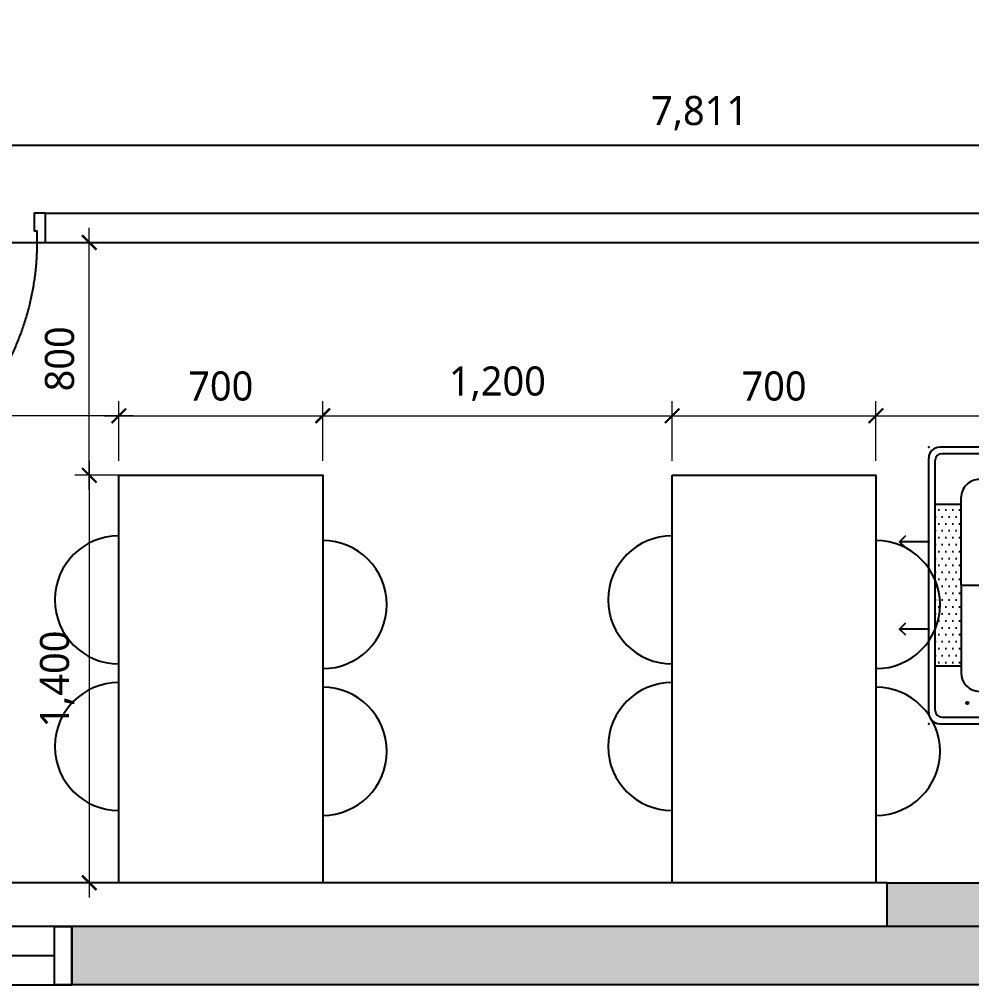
# Model space of a CAD drawing. Header units: metres. Extents: x 11578468 to 47831421, y -58341524 to -14256839.
# Drawn here: x 23821677 to 23824948, y -29036117 to -29032801 of the extents above; entities that cross this region are included whole.
import ezdxf

# ---------------------------------------------------------------- set-up
doc = ezdxf.new("R2010")
doc.units = ezdxf.units.M
doc.header["$LTSCALE"] = 50
doc.header["$MEASUREMENT"] = 0
doc.linetypes.add('CENTER2', pattern=[28.575, 19.05, -3.175, 3.175, -3.175])
doc.layers.get('0').update_dxf_attribs({"linetype": 'CONTINUOUS'})
doc.layers.get('DEFPOINTS').update_dxf_attribs({"linetype": 'CONTINUOUS'})
for name, color, linetype in [('3.기호.계단선', 30, 'CONTINUOUS'), ('DVM_INDOOR', 7, 'CONTINUOUS'), ('DVM_UNIT_BP', 7, 'CONTINUOUS'), ('DVM_UNIT_DP', 4, 'CONTINUOUS'), ('DVM_UNIT_LP', 3, 'CONTINUOUS'), ('wall', 3, 'CONTINUOUS'), ('WIN', 4, 'CONTINUOUS'), ('家具', 251, 'CONTINUOUS')]:
    doc.layers.add(name, color=color, linetype=linetype)
doc.layers.add('DIM', color=7, linetype='CONTINUOUS', lineweight=15)
doc.layers.add('ha', color=8, linetype='CONTINUOUS', lineweight=5)
doc.styles.add('HY 울릉도 L', font='malgun.ttf')
doc.dimstyles.new('사본 50', dxfattribs={"dimscale": 50, "dimtxt": 2, "dimasz": 1, "dimexe": 1, "dimexo": 1, "dimgap": 1, "dimtad": 1, "dimdec": 0, "dimrnd": 0.05, "dimdsep": 46, "dimlunit": 6, "dimtxsty": 'HY 울릉도 L', "dimblk": 'ARCHTICK', "dimcen": 2.5, "dimdle": 1, "dimclrd": 133, "dimclre": 133, "dimclrt": 30, "dimadec": 0, "dimazin": 0, "dimtfac": 1, "dimtdec": 0, "dimtix": 1, "dimtmove": 2, "dimatfit": 3, "dimldrblk": 'ARCHTICK', "dimfxl": 1, "dimlwd": -1, "dimlwe": -1, "dimarcsym": 0})

# ---------------------------------------------------------------- blocks, each defined once
blk = doc.blocks.new('*U1959')
at = {"layer": 'WIN', "linetype": 'Continuous'}
blk.add_line((60, 100), (1090, 100), dxfattribs=at)
for points in [[(0, 0), (1150, 0), (1150, 200), (0, 200)], [(0, 0), (60, 0), (60, 200), (0, 200)], [(1150, 0), (1090, 0), (1090, 200), (1150, 200)]]:
    blk.add_lwpolyline(points, close=True, dxfattribs=at)
blk = doc.blocks.new('sdagdgds')
at = {"layer": 'ha', "transparency": 33554687}
h = blk.add_hatch(color=256, dxfattribs=at)
h.dxf.hatch_style = 1
h.paths.add_polyline_path([(23725502, -29128457), (23728302, -29128457), (23728302, -29132607), (23728502, -29132607), (23728502, -29128257), (23728302, -29128257), (23725302, -29128257), (23725302, -29132557), (23725502, -29132557)])
h.paths.add_polyline_path([(23728502, -29133657), (23728302, -29133657), (23728302, -29133757), (23725502, -29133757), (23725502, -29133657), (23725302, -29133657), (23725302, -29133757), (23724848.0976572, -29133757), (23724752, -29133757), (23724752, -29136507), (23725152, -29136507), (23725152, -29137657), (23725352, -29137657), (23725352, -29137507), (23727752, -29137507), (23727952, -29137507), (23727952, -29137307), (23725352, -29137307), (23725352, -29136507), (23727052, -29136507), (23727052, -29136707), (23727252, -29136707), (23727252, -29136507), (23727252, -29135757), (23727252, -29135707), (23727052, -29135707), (23727052, -29135757), (23727052, -29136307), (23725352, -29136307), (23724952, -29136307), (23724952, -29133957), (23727052, -29133957), (23727052, -29134507), (23727252, -29134507), (23727252, -29133957), (23728502, -29133957)])
h.paths.add_polyline_path([(23727952, -29138607), (23727752, -29138607), (23727752, -29139637), (23725352, -29139637), (23725352, -29139457), (23725152, -29139457), (23725152, -29140057), (23725352, -29140057), (23725352, -29139837), (23727752, -29139837), (23727752, -29139907), (23727952, -29139907), (23727952, -29139837)])
h.paths.add_polyline_path([(23727952, -29141007), (23727752, -29141007), (23727752, -29142007), (23725352, -29142007), (23725352, -29141857), (23725152, -29141857), (23725152, -29144557), (23725652, -29144557), (23725652, -29144657), (23729552, -29144657), (23729552, -29144457), (23725852, -29144457), (23725852, -29144357), (23725352, -29144357), (23725352, -29142207), (23727952, -29142207)])
h.paths.add_polyline_path([(23731552, -29144307), (23730852, -29144307), (23730852, -29144457), (23730732, -29144457), (23730732, -29144657), (23732052, -29144657), (23732052, -29144457), (23731552, -29144457)])
h.paths.add_polyline_path([(23739502, -29144457), (23736702, -29144457), (23736702, -29144307), (23736002, -29144307), (23736002, -29144457), (23733202, -29144457), (23733202, -29144657), (23739502, -29144657)])
h.paths.add_polyline_path([(23745902, -29143307), (23745702, -29143307), (23745702, -29144457), (23744702, -29144457), (23744702, -29144307), (23744002, -29144307), (23744002, -29144457), (23743102, -29144457), (23743102, -29144657), (23745902, -29144657)])
h.paths.add_polyline_path([(23745902, -29133157), (23745702, -29133157), (23745702, -29139657), (23745902, -29139657)])
h.paths.add_polyline_path([(23745902, -29140857), (23745702, -29140857), (23745702, -29142157), (23745902, -29142157)])
h.paths.add_polyline_path([(23744602, -29136307), (23743902, -29136307), (23743902, -29136657), (23744602, -29136657)])
h.paths.add_polyline_path([(23736702, -29136307), (23736002, -29136307), (23736002, -29136657), (23736702, -29136657)])
h.paths.add_polyline_path([(23731602, -29136307), (23730902, -29136307), (23730902, -29136657), (23731602, -29136657)])
h.paths.add_polyline_path([(23745902, -29130707), (23745702, -29130707), (23745702, -29131957), (23745902, -29131957)])
h.paths.add_polyline_path([(23745902, -29128257), (23743802, -29128257), (23743802, -29128457), (23743802, -29128707), (23744502, -29128707), (23744502, -29128457), (23745702, -29128457), (23745702, -29129607), (23745902, -29129607)])
h.paths.add_polyline_path([(23731602, -29128457), (23731602, -29128257), (23730902, -29128257), (23730902, -29130107), (23731102, -29130107), (23731102, -29128707), (23731602, -29128707)])
h.paths.add_polyline_path([(23736702, -29128257), (23736002, -29128257), (23736002, -29128457), (23736002, -29128707), (23736702, -29128707), (23736702, -29128457)])
at = {"layer": 'wall'}
for p, q in [((23736002, -29144457), (23736002, -29144307)), ((23736002, -29144307), (23736702, -29144307)), ((23736002, -29144457), (23733202, -29144457)), ((23733202, -29144457), (23733202, -29144657)), ((23739502, -29144657), (23733202, -29144657))]:
    blk.add_line(p, q, dxfattribs=at)
at = {"layer": 'WIN', "linetype": 'Continuous'}
blk.add_blockref('*U1959', (23732052, -29144657), dxfattribs=at)
blk = doc.blocks.new('_ArchTick')
at = {"color": 0, "linetype": 'ByBlock', "const_width": 0.15}
blk.add_lwpolyline([(-0.5, -0.5), (0.5, 0.5)], dxfattribs=at)
blk = doc.blocks.new('*D2497')
at = {"layer": 'DEFPOINTS', "color": 0}
for p in [(23820807.7, -29034162.8), (23820807.7, -29034367.2), (23822019.1, -29034367.2)]:
    blk.add_point(p, dxfattribs=at)
at = {"layer": 'DIM', "color": 133, "ltscale": 10}
for p, q in [((23820807.7, -29034317.2), (23820807.7, -29034112.8)), ((23822019.1, -29034317.2), (23822019.1, -29034112.8)), ((23822069.1, -29034162.8), (23820757.7, -29034162.8))]:
    blk.add_line(p, q, dxfattribs=at)
at = {"layer": 'DIM', "color": 133, "xscale": 50, "yscale": 50, "zscale": 50, "rotation": 180}
blk.add_blockref('_ArchTick', (23820807.7, -29034162.8), dxfattribs=at)
at = {"layer": 'DIM', "color": 133, "xscale": 50, "yscale": 50, "zscale": 50}
blk.add_blockref('_ArchTick', (23822019.1, -29034162.8), dxfattribs=at)
at = {"layer": 'DIM', "color": 30, "ltscale": 10, "insert": (23821413.4, -29034052.4), "char_height": 100, "attachment_point": 5, "style": 'HY 울릉도 L'}
blk.add_mtext('1,211', dxfattribs=at)
blk = doc.blocks.new('*D2498')
at = {"layer": 'DEFPOINTS', "color": 0}
for p in [(23822719.1, -29034162.8), (23822019.1, -29034367.2), (23822719.1, -29034367.2)]:
    blk.add_point(p, dxfattribs=at)
at = {"layer": 'DIM', "color": 133, "ltscale": 10}
for p, q in [((23822019.1, -29034317.2), (23822019.1, -29034112.8)), ((23822719.1, -29034317.2), (23822719.1, -29034112.8)), ((23821969.1, -29034162.8), (23822769.1, -29034162.8))]:
    blk.add_line(p, q, dxfattribs=at)
at = {"layer": 'DIM', "color": 133, "xscale": 50, "yscale": 50, "zscale": 50, "rotation": 180}
blk.add_blockref('_ArchTick', (23822019.1, -29034162.8), dxfattribs=at)
at = {"layer": 'DIM', "color": 133, "xscale": 50, "yscale": 50, "zscale": 50}
blk.add_blockref('_ArchTick', (23822719.1, -29034162.8), dxfattribs=at)
at = {"layer": 'DIM', "color": 30, "ltscale": 10, "insert": (23822369.1, -29034061.1), "char_height": 100, "attachment_point": 5, "style": 'HY 울릉도 L'}
blk.add_mtext('700', dxfattribs=at)
blk = doc.blocks.new('*D2499')
at = {"layer": 'DEFPOINTS', "color": 0}
for p in [(23823919.1, -29034162.8), (23822719.1, -29034367.2), (23823919.1, -29034367.2)]:
    blk.add_point(p, dxfattribs=at)
at = {"layer": 'DIM', "color": 133, "ltscale": 10}
for p, q in [((23822719.1, -29034317.2), (23822719.1, -29034112.8)), ((23823919.1, -29034317.2), (23823919.1, -29034112.8)), ((23822669.1, -29034162.8), (23823969.1, -29034162.8))]:
    blk.add_line(p, q, dxfattribs=at)
at = {"layer": 'DIM', "color": 133, "xscale": 50, "yscale": 50, "zscale": 50, "rotation": 180}
blk.add_blockref('_ArchTick', (23822719.1, -29034162.8), dxfattribs=at)
at = {"layer": 'DIM', "color": 133, "xscale": 50, "yscale": 50, "zscale": 50}
blk.add_blockref('_ArchTick', (23823919.1, -29034162.8), dxfattribs=at)
at = {"layer": 'DIM', "color": 30, "ltscale": 10, "insert": (23823319.1, -29034052.4), "char_height": 100, "attachment_point": 5, "style": 'HY 울릉도 L'}
blk.add_mtext('1,200', dxfattribs=at)
blk = doc.blocks.new('*D2500')
at = {"layer": 'DEFPOINTS', "color": 0}
for p in [(23824619.1, -29034162.8), (23823919.1, -29034367.2), (23824619.1, -29034367.2)]:
    blk.add_point(p, dxfattribs=at)
at = {"layer": 'DIM', "color": 133, "ltscale": 10}
for p, q in [((23823919.1, -29034317.2), (23823919.1, -29034112.8)), ((23824619.1, -29034317.2), (23824619.1, -29034112.8)), ((23823869.1, -29034162.8), (23824669.1, -29034162.8))]:
    blk.add_line(p, q, dxfattribs=at)
at = {"layer": 'DIM', "color": 133, "xscale": 50, "yscale": 50, "zscale": 50, "rotation": 180}
blk.add_blockref('_ArchTick', (23823919.1, -29034162.8), dxfattribs=at)
at = {"layer": 'DIM', "color": 133, "xscale": 50, "yscale": 50, "zscale": 50}
blk.add_blockref('_ArchTick', (23824619.1, -29034162.8), dxfattribs=at)
at = {"layer": 'DIM', "color": 30, "ltscale": 10, "insert": (23824269.1, -29034061.1), "char_height": 100, "attachment_point": 5, "style": 'HY 울릉도 L'}
blk.add_mtext('700', dxfattribs=at)
blk = doc.blocks.new('*D2501')
at = {"layer": 'DEFPOINTS', "color": 0}
for p in [(23825819.1, -29034162.8), (23824619.1, -29034367.2), (23825819.1, -29034367.2)]:
    blk.add_point(p, dxfattribs=at)
at = {"layer": 'DIM', "color": 133, "ltscale": 10}
for p, q in [((23824619.1, -29034317.2), (23824619.1, -29034112.8)), ((23825819.1, -29034317.2), (23825819.1, -29034112.8)), ((23824569.1, -29034162.8), (23825869.1, -29034162.8))]:
    blk.add_line(p, q, dxfattribs=at)
at = {"layer": 'DIM', "color": 133, "xscale": 50, "yscale": 50, "zscale": 50, "rotation": 180}
blk.add_blockref('_ArchTick', (23824619.1, -29034162.8), dxfattribs=at)
at = {"layer": 'DIM', "color": 133, "xscale": 50, "yscale": 50, "zscale": 50}
blk.add_blockref('_ArchTick', (23825819.1, -29034162.8), dxfattribs=at)
at = {"layer": 'DIM', "color": 30, "ltscale": 10, "insert": (23825219.1, -29034052.4), "char_height": 100, "attachment_point": 5, "style": 'HY 울릉도 L'}
blk.add_mtext('1,200', dxfattribs=at)
blk = doc.blocks.new('*D2505')
at = {"layer": 'DEFPOINTS', "color": 0}
for p in [(23822201.6, -29034367.2), (23821917.5, -29035767.2), (23822201.6, -29035767.2)]:
    blk.add_point(p, dxfattribs=at)
at = {"layer": 'DIM', "color": 133, "ltscale": 10}
for p, q in [((23821917.5, -29034317.2), (23821917.5, -29035817.2)), ((23822151.6, -29034367.2), (23821867.5, -29034367.2)), ((23822151.6, -29035767.2), (23821867.5, -29035767.2))]:
    blk.add_line(p, q, dxfattribs=at)
at = {"layer": 'DIM', "color": 133, "xscale": 50, "yscale": 50, "zscale": 50}
for p, rotation in [((23821917.5, -29034367.2), 90), ((23821917.5, -29035767.2), 270)]:
    blk.add_blockref('_ArchTick', p, dxfattribs=dict(at, rotation=rotation))
at = {"layer": 'DIM', "color": 30, "ltscale": 10, "insert": (23821807.2, -29035067.2), "char_height": 100, "attachment_point": 5, "rotation": 90, "style": 'HY 울릉도 L'}
blk.add_mtext('1,400', dxfattribs=at)
blk = doc.blocks.new('*U2506')
at = {"layer": 'WIN', "linetype": 'Continuous', "transparency": 33554687}
for points in [[(30, 1100), (30, 200), (70, 200), (70, 1100)], [(0, 200), (0, 100), (40, 100), (40, 160), (30, 160), (30, 200)], [(960, 200), (960, 100), (920, 100), (920, 160), (930, 160), (930, 200)]]:
    blk.add_lwpolyline(points, close=True, dxfattribs=at)
at = {"layer": 'WIN', "linetype": 'CENTER2', "ltscale": 20, "transparency": 33554687}
blk.add_arc((30, 200), 900, 0, 90, dxfattribs=at)
blk = doc.blocks.new('*D2507')
at = {"layer": 'DEFPOINTS', "color": 0}
for p in [(23821917.5, -29033567.2), (23822201.6, -29033567.2), (23822201.6, -29034367.2)]:
    blk.add_point(p, dxfattribs=at)
at = {"layer": 'DIM', "color": 133, "ltscale": 10}
for p, q in [((23821917.5, -29034417.2), (23821917.5, -29033517.2)), ((23822151.6, -29033567.2), (23821867.5, -29033567.2)), ((23822151.6, -29034367.2), (23821867.5, -29034367.2))]:
    blk.add_line(p, q, dxfattribs=at)
at = {"layer": 'DIM', "color": 133, "xscale": 50, "yscale": 50, "zscale": 50}
for p, rotation in [((23821917.5, -29033567.2), 90), ((23821917.5, -29034367.2), 270)]:
    blk.add_blockref('_ArchTick', p, dxfattribs=dict(at, rotation=rotation))
at = {"layer": 'DIM', "color": 30, "ltscale": 10, "insert": (23821815.9, -29033967.2), "char_height": 100, "attachment_point": 5, "rotation": 90, "style": 'HY 울릉도 L'}
blk.add_mtext('800', dxfattribs=at)
blk = doc.blocks.new('*D2522')
at = {"layer": 'DEFPOINTS', "color": 0}
for p in [(23827919.1, -29033233.4), (23827919.1, -29033467.2), (23820107.7, -29033567.2)]:
    blk.add_point(p, dxfattribs=at)
at = {"layer": 'wall', "color": 133, "ltscale": 10}
for p, q in [((23820107.7, -29033517.2), (23820107.7, -29033183.4)), ((23827919.1, -29033417.2), (23827919.1, -29033183.4)), ((23820057.7, -29033233.4), (23827969.1, -29033233.4))]:
    blk.add_line(p, q, dxfattribs=at)
at = {"layer": 'wall', "color": 133, "xscale": 50, "yscale": 50, "zscale": 50, "rotation": 180}
blk.add_blockref('_ArchTick', (23820107.7, -29033233.4), dxfattribs=at)
at = {"layer": 'wall', "color": 133, "xscale": 50, "yscale": 50, "zscale": 50}
blk.add_blockref('_ArchTick', (23827919.1, -29033233.4), dxfattribs=at)
at = {"layer": 'wall', "color": 30, "ltscale": 10, "insert": (23824013.4, -29033123.1), "char_height": 100, "attachment_point": 5, "style": 'HY 울릉도 L'}
blk.add_mtext('7,811', dxfattribs=at)
blk = doc.blocks.new('DVM_DP_VEC')
at = {"layer": 'DVM_UNIT_DP', "color": 0}
blk.add_line((0, 0), (100, 0), dxfattribs=at)
blk.add_lwpolyline([(78.8, 21.2), (100, 0), (78.8, -21.2)], dxfattribs=at)
blk.add_point((0, 0), dxfattribs=at)
blk = doc.blocks.new('DVM_LP_VEC')
at = {"layer": 'DVM_UNIT_LP', "color": 0}
blk.add_line((0, 0), (100, 0), dxfattribs=at)
blk.add_lwpolyline([(78.8, 21.2), (100, 0), (78.8, -21.2)], dxfattribs=at)
blk.add_point((0, 0), dxfattribs=at)
blk = doc.blocks.new('DVM_ID_CST_WF4W_840X204X840_T')
at = {"layer": 'DVM_INDOOR'}
h = blk.add_hatch(dxfattribs=at)
h.set_pattern_fill('DOTS', color=0, scale=15)
h.set_pattern_definition([(0, (0, 0), (11.90625, 23.8125), [0, -23.8125])])
h.paths.add_polyline_path([(277.5, 451.7), (-277.3, 451.7), (-277.3, 363.4), (277.5, 363.4)])
h.paths.add_polyline_path([(-364, 276.7), (-452.3, 276.7), (-452.3, -278.1), (-363.9, -278.1)])
h.paths.add_polyline_path([(277.5, -364.7), (-277.3, -364.7), (-277.3, -453), (277.5, -453)])
h.paths.add_polyline_path([(452.4, 276.7), (364.2, 276.7), (364.1, -278.1), (452.4, -278.1)])
h = blk.add_hatch(dxfattribs=at)
h.set_pattern_fill('NET3', color=0, scale=13)
h.set_pattern_definition([(0, (0, 0), (0, 41.275), []), (60, (0, 0), (-35.745, 20.6375), []), (120, (0, 0), (-35.745, -20.6375), [])])
h.paths.add_polyline_path([(261.3, 246.1, 0.414214), (251.3, 256.1), (-251.1, 256.1, 0.414214), (-261.1, 246.1), (-261.1, -247.4, 0.414214), (-251.1, -257.4), (251.3, -257.4, 0.414214), (261.3, -247.4)])
at = {"layer": 'DVM_INDOOR', "color": 0}
for p, q in [((437.1, 474.3), (-436.9, 474.3)), ((-474.9, -437.7), (-474.9, 436.3)), ((430.4, 451.7), (-430.3, 451.7)), ((-277.3, 363.4), (-277.3, 451.7)), ((277.5, 363.4), (277.5, 451.7)), ((475.1, 436.3), (475.1, -437.7)), ((-452.3, -431), (-452.3, 429.7)), ((452.4, 429.7), (452.4, -431)), ((-300.4, 363.4), (300.6, 363.4)), ((0.1, 256.1), (0.1, 363.4)), ((-364, 299.8), (-363.9, -301.1)), ((364.2, 299.8), (364.1, -301.1)), ((-364, 276.7), (-452.3, 276.7)), ((364.2, 276.7), (452.4, 276.7)), ((-261.1, -0.7), (-364, -0.7)), ((261.3, -0.7), (364.2, -0.7)), ((0.1, -257.4), (0.1, -364.7)), ((-363.9, -278.1), (-452.3, -278.1)), ((364.1, -278.1), (452.4, -278.1)), ((-300.3, -364.7), (300.5, -364.7)), ((-277.3, -364.7), (-277.3, -453)), ((277.5, -364.7), (277.5, -453)), ((-430.3, -453), (430.4, -453)), ((-436.9, -475.7), (437.1, -475.7))]:
    blk.add_line(p, q, dxfattribs=at)
blk.add_lwpolyline([(-251.1, 256.1), (251.3, 256.1, -0.414214), (261.3, 246.1), (261.3, -247.4, -0.414214), (251.3, -257.4), (-251.1, -257.4, -0.414214), (-261.1, -247.4), (-261.1, 246.1, -0.414214)], format="xyb", close=True, dxfattribs=at)
blk.add_circle((-342.5, -404.9), 4.24, dxfattribs=at)
for centre, radius, start, end in [((-436.9, 436.3), 38, 90, 180), ((437.1, 436.3), 38, 0, 90), ((-430.3, 429.7), 22, 90, 180), ((430.4, 429.7), 22, 0, 90), ((-300.4, 299.8), 63.6, 90, 180.0064), ((300.6, 299.8), 63.6, 359.9936, 90), ((-300.3, -301.1), 63.6, 180.0064, 270), ((300.5, -301.1), 63.6, 270, 359.9936), ((-430.3, -431), 22, 180, 270), ((430.4, -431), 22, 270, 0), ((-436.9, -437.7), 38, 180, 270), ((437.1, -437.7), 38, 270, 0)]:
    blk.add_arc(centre, radius, start, end, dxfattribs=at)
at = {"layer": 'DVM_UNIT_BP'}
for p in [(-474.9, 474.3), (475.1, 474.3), (-474.9, -475.7), (475.1, -475.7)]:
    blk.add_point(p, dxfattribs=at)
at = {"layer": 'DVM_UNIT_DP'}
for p, rotation in [((-150.1, 474.3), 90), ((-474.9, -150.6), 180), ((149.9, -475.7), 270)]:
    blk.add_blockref('DVM_DP_VEC', p, dxfattribs=dict(at, rotation=rotation))
blk.add_blockref('DVM_DP_VEC', (475.1, 149.4), dxfattribs=at)
at = {"layer": 'DVM_UNIT_LP'}
for p, rotation in [((149.9, 474.3), 90), ((-474.9, 149.4), 180), ((-150.1, -475.7), 270)]:
    blk.add_blockref('DVM_LP_VEC', p, dxfattribs=dict(at, rotation=rotation))
blk.add_blockref('DVM_LP_VEC', (475.1, -150.6), dxfattribs=at)

msp = doc.modelspace()

# ---------------------------------------------------------------- linework, layer by layer
at = {"layer": 'wall', "ltscale": 10}
for p, q in [((23821767.7, -29033467.2), (23829419.1, -29033467.2)), ((23821767.7, -29033567.2), (23821767.7, -29033467.2)), ((23821767.7, -29033567.2), (23829419.1, -29033567.2)), ((23823807.7, -29035767.2), (23819507.7, -29035767.2)), ((23824657.7, -29035767.2), (23822607.7, -29035767.2)), ((23822207.7, -29035917.2), (23820207.7, -29035917.2)), ((23822207.7, -29035917.2), (23820207.7, -29035917.2)), ((23824657.7, -29035917.2), (23822207.7, -29035917.2))]:
    msp.add_line(p, q, dxfattribs=at)
msp.add_lwpolyline([(23820107.7, -29033567.2), (23829319.1, -29033567.2), (23829319.1, -29035917.2), (23820107.7, -29035917.2)], close=True, dxfattribs=at)
at = {"layer": '家具', "color": 251, "true_color": 0x636466}
for points in [[(23822019.1, -29034367.2), (23822719.1, -29034367.2), (23822719.1, -29035767.2), (23822019.1, -29035767.2)], [(23823919.1, -29034367.2), (23824619.1, -29034367.2), (23824619.1, -29035767.2), (23823919.1, -29035767.2)]]:
    msp.add_lwpolyline(points, close=True, dxfattribs=at)
for centre, start, end in [((23822019.1, -29034795.1), 90, 270), ((23823919.1, -29034795.1), 90, 270), ((23822719.1, -29034811.5), 270, 90), ((23824619.1, -29034811.5), 270, 90), ((23822019.1, -29035298.9), 90, 270), ((23823919.1, -29035298.9), 90, 270), ((23822719.1, -29035315.4), 270, 90), ((23824619.1, -29035315.4), 270, 90)]:
    msp.add_arc(centre, 220, start, end, dxfattribs=at)

# ---------------------------------------------------------------- block references
at = {"layer": '3.기호.계단선'}
msp.add_blockref('sdagdgds', (88655.7, 108539.8), dxfattribs=at)
at = {"layer": 'DVM_INDOOR', "color": 3}
msp.add_blockref('DVM_ID_CST_WF4W_840X204X840_T', (23825275, -29034744.8), dxfattribs=at)
at = {"layer": 'WIN', "linetype": 'Continuous', "xscale": -1, "rotation": 180}
msp.add_blockref('*U2506', (23820807.7, -29033367.2), dxfattribs=at)

# ---------------------------------------------------------------- dimensions: what is measured, and where the dimension line sits
at = {"layer": 'DIM', "ltscale": 10}
for base, p2, picture, middle in [((23821917.5, -29033567.2), (23822201.6, -29033567.2), '*D2507', (23821815.9, -29033967.2)), ((23821917.5, -29035767.2), (23822201.6, -29035767.2), '*D2505', (23821807.2, -29035067.2))]:
    dim = msp.add_linear_dim(base=base, p1=(23822201.6, -29034367.2), p2=p2, angle=90, dimstyle='사본 50', dxfattribs=at)
    dim.commit()
    dim.dimension.update_dxf_attribs({"geometry": picture, "text_midpoint": middle})
for base, p1, p2, picture, middle in [((23820807.7, -29034162.8), (23822019.1, -29034367.2), (23820807.7, -29034367.2), '*D2497', (23821413.4, -29034052.4)), ((23823919.1, -29034162.8), (23822719.1, -29034367.2), (23823919.1, -29034367.2), '*D2499', (23823319.1, -29034052.4)), ((23825819.1, -29034162.8), (23824619.1, -29034367.2), (23825819.1, -29034367.2), '*D2501', (23825219.1, -29034052.4)), ((23822719.1, -29034162.8), (23822019.1, -29034367.2), (23822719.1, -29034367.2), '*D2498', (23822369.1, -29034061.1)), ((23824619.1, -29034162.8), (23823919.1, -29034367.2), (23824619.1, -29034367.2), '*D2500', (23824269.1, -29034061.1))]:
    dim = msp.add_linear_dim(base=base, p1=p1, p2=p2, dimstyle='사본 50', dxfattribs=at)
    dim.commit()
    dim.dimension.update_dxf_attribs({"geometry": picture, "text_midpoint": middle})
at = {"layer": 'wall', "ltscale": 10}
dim = msp.add_linear_dim(base=(23827919.1, -29033233.4), p1=(23820107.7, -29033567.2), p2=(23827919.1, -29033467.2), dimstyle='사본 50', dxfattribs=at)
dim.commit()
dim.dimension.update_dxf_attribs({"geometry": '*D2522', "text_midpoint": (23824013.4, -29033123.1)})

doc.saveas('drawing.dxf')
